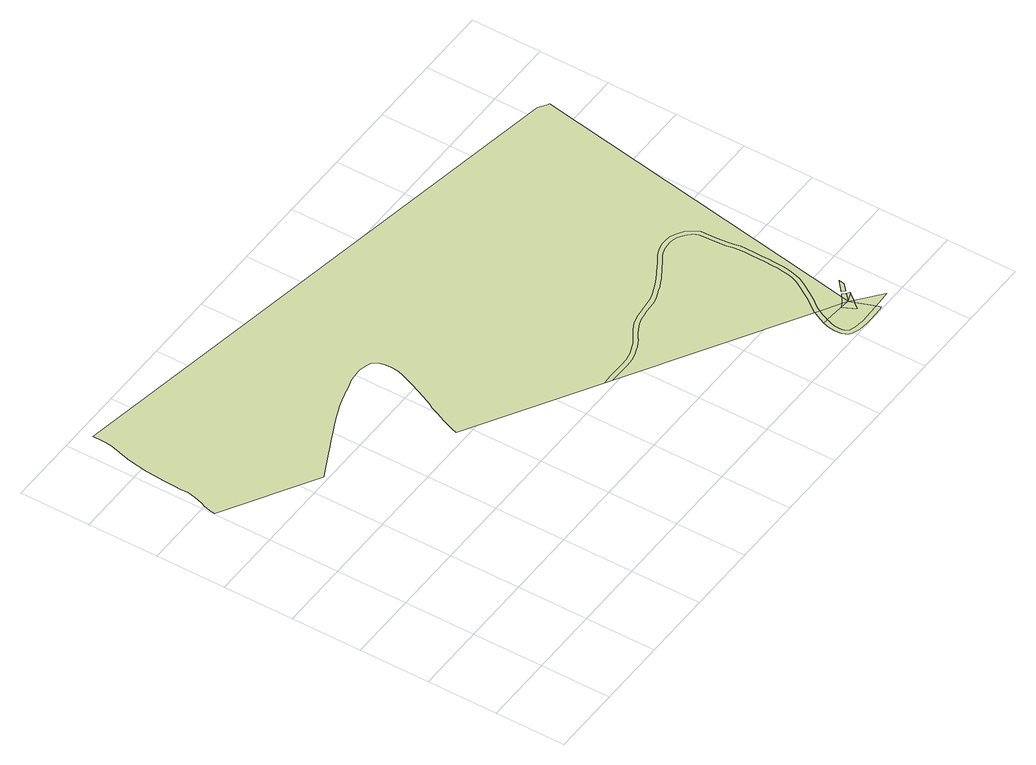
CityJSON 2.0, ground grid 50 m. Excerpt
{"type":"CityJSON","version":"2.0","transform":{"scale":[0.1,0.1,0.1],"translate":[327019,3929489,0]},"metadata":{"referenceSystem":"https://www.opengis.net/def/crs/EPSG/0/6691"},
"CityObjects":{
"landuse1":{"type":"LandUse","attributes":{"class":"203","LandUseDetailAttribute.orgLandUse":"10400","LandUseDetailAttribute.prefecture":"14","LandUseDetailAttribute.city":"14150","LandUseDetailAttribute.note":"都道府県","LandUseDetailAttribute.surveyYear":2015},"geometry":[{"type":"MultiSurface","lod":"1","boundaries":[[[0,1,2,3,4,5,6,7,8,9,10,11,12,13,14,15,16,17,18,19,20,21,22,23,24,25,26,27,28,29,30,31,32,33,34,35,36,37,38,39,40,41,42,43,44,45,46,47,48,49,50,51,52,53,54,55,56,57,58,59,60,61,62,63,64,65,66,67,68,69,70,71,72,73,74,75,76,77,78,79,80,81,82,83,84,85,86,87,88,89,90,91,92,93,94,95,96,97,98,99,100,101,102,103,104,105,106,107,108,109,110,111,112,113,114,115,116,117,118,119,120,121,122,123,124,125,126,127,128,129,130,131,132,133,134,135,136,137,138,139,140,141,142,143,144,145,146,147]]]}]},
"landuse2":{"type":"LandUse","attributes":{"class":"215","LandUseDetailAttribute.orgLandUse":"30308","LandUseDetailAttribute.prefecture":"14","LandUseDetailAttribute.city":"14150","LandUseDetailAttribute.note":"都道府県","LandUseDetailAttribute.surveyYear":2015},"geometry":[{"type":"MultiSurface","lod":"1","boundaries":[[[137,136,135,134,133,132,131,130,129,128,127,126,125,124,123,122,121,120,119,118,117,116,115,114,113,112,111,110,109,108,107,106,105,104,103,102,101,100,99,98,97,96,95,94,93,92,91,90,89,88,87,86,85,84,83,82,81,80,79,78,77,76,75,74,73,72,71,70,69,68,67,66,65,148,149,150,151,152,153,154,155,156,157,158,159,160,161,162,163,164,165,166,167,168,169,170,171,172,173,174,175,176,177,178,179,180,181,182,183,184,185,186,187,188,189,190,191,192,193,194,195,196,197,198,199,200,201,202,203,204,205,206,207,208,209,210,211,212,213,214,215,216,217,218,219,138]]]}]},
"landuse3":{"type":"LandUse","attributes":{"class":"203","LandUseDetailAttribute.orgLandUse":"10400","LandUseDetailAttribute.prefecture":"14","LandUseDetailAttribute.city":"14150","LandUseDetailAttribute.note":"都道府県","LandUseDetailAttribute.surveyYear":2015},"geometry":[{"type":"MultiSurface","lod":"1","boundaries":[[[218,217,216,215,214,213,212,211,210,209,208,207,206,205,204,203,202,201,200,199,198,197,196,195,194,193,192,191,190,189,188,187,186,185,184,183,182,181,180,179,178,177,176,175,174,173,172,171,170,169,168,167,166,165,164,163,162,161,160,159,158,157,156,155,154,153,152,151,150,149,148,219]]]}]},
"landuse4":{"type":"LandUse","attributes":{"class":"215","LandUseDetailAttribute.orgLandUse":"30308","LandUseDetailAttribute.prefecture":"14","LandUseDetailAttribute.city":"14150","LandUseDetailAttribute.note":"都道府県","LandUseDetailAttribute.surveyYear":2015},"geometry":[{"type":"MultiSurface","lod":"1","boundaries":[[[219,220,221,222,223,224,225,226,138]]]}]},
"landuse5":{"type":"LandUse","attributes":{"class":"215","LandUseDetailAttribute.orgLandUse":"30308","LandUseDetailAttribute.prefecture":"14","LandUseDetailAttribute.city":"14150","LandUseDetailAttribute.note":"都道府県","LandUseDetailAttribute.surveyYear":2015},"geometry":[{"type":"MultiSurface","lod":"1","boundaries":[[[223,227,228,229,230,231,232,233,234,235,236,237,238,239,240,241,242,243,244,245,246,247,248,249,250,251,252,253,254,255,256,257,258,259,224]]]}]},
"landuse6":{"type":"LandUse","attributes":{"class":"203","LandUseDetailAttribute.orgLandUse":"10400","LandUseDetailAttribute.prefecture":"14","LandUseDetailAttribute.city":"14150","LandUseDetailAttribute.note":"都道府県","LandUseDetailAttribute.surveyYear":2015},"geometry":[{"type":"MultiSurface","lod":"1","boundaries":[[[224,259,258,257,256,255,254,253,252,251,250,249,248,247,246,245,244,243,260,261,262]]]}]},
"landuse7":{"type":"LandUse","attributes":{"class":"203","LandUseDetailAttribute.orgLandUse":"10400","LandUseDetailAttribute.prefecture":"14","LandUseDetailAttribute.city":"14150","LandUseDetailAttribute.note":"都道府県","LandUseDetailAttribute.surveyYear":2015},"geometry":[{"type":"MultiSurface","lod":"1","boundaries":[[[138,226,225,224,262,263,139]]]}]},
"landuse8":{"type":"LandUse","attributes":{"class":"204","LandUseDetailAttribute.orgLandUse":"10500","LandUseDetailAttribute.prefecture":"14","LandUseDetailAttribute.city":"14150","LandUseDetailAttribute.note":"都道府県","LandUseDetailAttribute.surveyYear":2015},"geometry":[{"type":"MultiSurface","lod":"1","boundaries":[[[262,261,260,264]]]}]},
"landuse9":{"type":"LandUse","attributes":{"class":"204","LandUseDetailAttribute.orgLandUse":"10500","LandUseDetailAttribute.prefecture":"14","LandUseDetailAttribute.city":"14150","LandUseDetailAttribute.note":"都道府県","LandUseDetailAttribute.surveyYear":2015},"geometry":[{"type":"MultiSurface","lod":"1","boundaries":[[[139,263,262,264]]]}]},
"landuse10":{"type":"LandUse","attributes":{"class":"204","LandUseDetailAttribute.orgLandUse":"10500","LandUseDetailAttribute.prefecture":"14","LandUseDetailAttribute.city":"14150","LandUseDetailAttribute.note":"都道府県","LandUseDetailAttribute.surveyYear":2015},"geometry":[{"type":"MultiSurface","lod":"1","boundaries":[[[140,139,264]]]}]},
"landuse11":{"type":"LandUse","attributes":{"class":"204","LandUseDetailAttribute.orgLandUse":"10500","LandUseDetailAttribute.prefecture":"14","LandUseDetailAttribute.city":"14150","LandUseDetailAttribute.note":"都道府県","LandUseDetailAttribute.surveyYear":2015},"geometry":[{"type":"MultiSurface","lod":"1","boundaries":[[[264,260,265]]]}]},
"landuse12":{"type":"LandUse","attributes":{"class":"204","LandUseDetailAttribute.orgLandUse":"10500","LandUseDetailAttribute.prefecture":"14","LandUseDetailAttribute.city":"14150","LandUseDetailAttribute.note":"都道府県","LandUseDetailAttribute.surveyYear":2015},"geometry":[{"type":"MultiSurface","lod":"1","boundaries":[[[266,264,265]]]}]},
"landuse13":{"type":"LandUse","attributes":{"class":"204","LandUseDetailAttribute.orgLandUse":"10500","LandUseDetailAttribute.prefecture":"14","LandUseDetailAttribute.city":"14150","LandUseDetailAttribute.note":"都道府県","LandUseDetailAttribute.surveyYear":2015},"geometry":[{"type":"MultiSurface","lod":"1","boundaries":[[[267,140,264,268]]]}]},
"landuse14":{"type":"LandUse","attributes":{"class":"204","LandUseDetailAttribute.orgLandUse":"10500","LandUseDetailAttribute.prefecture":"14","LandUseDetailAttribute.city":"14150","LandUseDetailAttribute.note":"都道府県","LandUseDetailAttribute.surveyYear":2015},"geometry":[{"type":"MultiSurface","lod":"1","boundaries":[[[269,268,264,266]]]}]},
"landuse15":{"type":"LandUse","attributes":{"class":"203","LandUseDetailAttribute.orgLandUse":"10400","LandUseDetailAttribute.prefecture":"14","LandUseDetailAttribute.city":"14150","LandUseDetailAttribute.note":"都道府県","LandUseDetailAttribute.surveyYear":2015},"geometry":[{"type":"MultiSurface","lod":"1","boundaries":[[[265,260,243,270,271,272,273]]]}]},
"landuse16":{"type":"LandUse","attributes":{"class":"204","LandUseDetailAttribute.orgLandUse":"10500","LandUseDetailAttribute.prefecture":"14","LandUseDetailAttribute.city":"14150","LandUseDetailAttribute.note":"都道府県","LandUseDetailAttribute.surveyYear":2015},"geometry":[{"type":"MultiSurface","lod":"1","boundaries":[[[274,275,276,277]]]}]}
},
"vertices":[
[164,3408,0],[163,3336,0],[158,3277,0],[145,3223,0],[127,3167,0],[113,3104,0],[100,3035,0],[90,2965,0],[83,2897,0],[77,2827,0],[75,2758,0],[74,2702,0],[75,2649,0],[64,2590,0],[43,2527,0],[29,2498,0],[17,2453,0],[10,2411,0],[648,2032,0],[714,2064,0],[814,2111,0],[888,2148,0],[952,2179,0],[1024,2213,0],[1089,2242,0],[1133,2263,0],[1172,2278,0],[1219,2297,0],[1272,2314,0],[1321,2328,0],[1348,2336,0],[1357,2337,0],[1397,2347,0],[1431,2356,0],[1459,2364,0],[1484,2368,0],[1508,2369,0],[1534,2370,0],[1561,2369,0],[1588,2363,0],[1613,2356,0],[1633,2349,0],[1649,2340,0],[1659,2329,0],[1666,2314,0],[1672,2296,0],[1678,2272,0],[1682,2243,0],[1683,2210,0],[1680,2176,0],[1669,2137,0],[1652,2090,0],[1628,2033,0],[1602,1972,0],[1578,1918,0],[1558,1879,0],[1542,1847,0],[1526,1815,0],[1512,1786,0],[1500,1759,0],[1487,1731,0],[1470,1694,0],[1453,1651,0],[1436,1607,0],[1424,1572,0],[2292,1056,0],[2302,1058,0],[2328,1062,0],[2369,1062,0],[2416,1060,0],[2459,1059,0],[2497,1059,0],[2527,1060,0],[2551,1063,0],[2571,1067,0],[2593,1073,0],[2622,1082,0],[2652,1094,0],[2679,1106,0],[2702,1120,0],[2725,1137,0],[2750,1155,0],[2778,1172,0],[2804,1186,0],[2829,1198,0],[2856,1206,0],[2887,1214,0],[2923,1218,0],[2961,1223,0],[2999,1227,0],[3032,1229,0],[3059,1233,0],[3085,1241,0],[3112,1251,0],[3140,1262,0],[3170,1273,0],[3202,1289,0],[3235,1305,0],[3258,1319,0],[3283,1333,0],[3316,1354,0],[3351,1374,0],[3378,1391,0],[3401,1407,0],[3426,1418,0],[3452,1429,0],[3481,1436,0],[3510,1440,0],[3542,1441,0],[3580,1438,0],[3619,1423,0],[3656,1402,0],[3683,1379,0],[3703,1355,0],[3718,1330,0],[3730,1302,0],[3733,1268,0],[3735,1225,0],[3738,1165,0],[3744,1107,0],[3751,1067,0],[3758,1030,0],[3761,981,0],[3760,926,0],[3758,872,0],[3758,822,0],[3756,774,0],[3755,729,0],[3749,683,0],[3743,641,0],[3733,603,0],[3718,565,0],[3697,525,0],[3647,444,0],[3621,405,0],[3596,372,0],[3573,342,0],[3553,311,0],[3551,309,0],[3678,233,0],[3726,264,0],[4151,2697,0],[4150,2698,0],[4140,2702,0],[4136,2704,0],[4135,2705,0],[4105,2726,0],[4087,2741,0],
[2337,1030,0],[2368,1030,0],[2414,1028,0],[2458,1027,0],[2497,1027,0],[2529,1028,0],[2555,1031,0],[2578,1036,0],[2602,1042,0],[2633,1052,0],[2665,1065,0],[2694,1078,0],[2720,1093,0],[2743,1111,0],[2767,1127,0],[2794,1144,0],[2819,1157,0],[2841,1167,0],[2865,1175,0],[2893,1182,0],[2927,1186,0],[2964,1191,0],[3001,1195,0],[3035,1197,0],[3065,1202,0],[3094,1210,0],[3124,1221,0],[3152,1232,0],[3183,1243,0],[3217,1260,0],[3250,1277,0],[3274,1291,0],[3300,1306,0],[3333,1327,0],[3368,1347,0],[3395,1364,0],[3417,1379,0],[3439,1389,0],[3462,1398,0],[3487,1404,0],[3514,1408,0],[3542,1409,0],[3573,1406,0],[3606,1394,0],[3636,1376,0],[3659,1356,0],[3677,1335,0],[3690,1315,0],[3698,1294,0],[3701,1266,0],[3702,1223,0],[3706,1162,0],[3712,1102,0],[3720,1061,0],[3726,1026,0],[3729,980,0],[3728,926,0],[3727,872,0],[3726,822,0],[3724,775,0],[3723,731,0],[3717,687,0],[3711,647,0],[3702,612,0],[3689,578,0],[3670,541,0],[3621,461,0],[3595,424,0],[3570,392,0],[3546,360,0],[3525,327,0],[3524,325,0],
[3507,294,0],[3491,263,0],[3478,231,0],[3478,230,0],[3511,227,0],[3520,249,0],[3535,279,0],
[3466,198,0],[3458,166,0],[3456,140,0],[3458,114,0],[3461,86,0],[3469,62,0],[3483,46,0],[3501,34,0],[3522,24,0],[3550,15,0],[3585,11,0],[3624,8,0],[3668,7,0],[3715,9,0],[3765,11,0],[3788,13,0],[3777,44,0],[3764,43,0],[3713,41,0],[3668,40,0],[3626,40,0],[3589,43,0],[3558,47,0],[3535,54,0],[3516,62,0],[3504,71,0],[3497,78,0],[3492,93,0],[3489,118,0],[3488,140,0],[3490,161,0],[3497,189,0],[3508,219,0],
[3731,172,0],[3693,125,0],[3652,216,0],
[3652,217,0],
[3717,211,0],
[3744,188,0],
[3782,235,0],
[3751,280,0],[3770,261,0],
[3788,243,0],
[3811,46,0],[3849,47,0],[3882,49,0],[3906,52,0],
[3840,359,0],[3765,293,0],[3784,273,0],[3835,322,0]
]}
